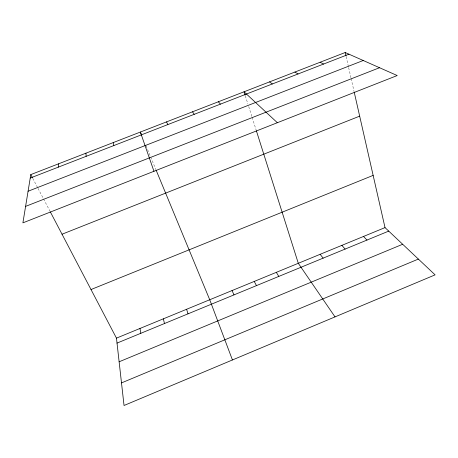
<?xml version="1.0" encoding="UTF-8"?>
<svg xmlns="http://www.w3.org/2000/svg" width="458" height="458" viewBox="0 0 458 458"><rect width="100%" height="100%" fill="white"/><g stroke="black" fill="none" stroke-linecap="round" stroke-linejoin="round"><path stroke-width="0.34" stroke-dasharray="2.29 1.72" d="M32.758 178.334L37.659 187.688M37.985 188.312L43.207 198.28M43.533 198.898L50.037 211.315M146.079 145.879L150.436 156.407M150.705 157.065L155.863 169.534M245.316 95.831L247.87 103.897M248.723 106.588L251.911 116.664M252.123 117.334L256.154 130.078M346.139 56.632L348.475 66.914M348.63 67.601L350.971 77.871M351.126 78.558L354.08 91.548"/><path stroke-width="0.69" d="M58.28 167.159L58.452 163.85M30.8 174.59L22.9 222.857L397.212 75.541L345.2 52.515L30.8 174.59L32.432 177.71M121.496 382.911L418.372 259.079M119.12 361.791L402.668 244.263M116.464 338.136L385.018 227.603L435.1 274.863L124.038 405.485L116.464 338.136L50.357 211.934M117.019 343.099L388.728 231.107M91.005 289.536L373.144 175.385M62.03 234.221L359.673 116.143M25.596 206.381L379.539 67.721M28.075 191.244L363.228 60.496M30.228 178.059L348.967 54.181M320.142 62.248L323.571 64.051M294.929 72.038L298.026 73.978M269.562 81.885L272.315 83.974M277.371 122.71L244.04 91.795L245.104 95.155M363.509 236.454L366.973 240.072M218.363 101.768L220.418 104.143M341.886 245.356L345.109 249.083M320.153 254.299L323.119 258.146M335.016 316.89L298.301 263.293L256.365 130.748M192.52 111.798L194.221 114.323M276.334 272.333L278.796 276.42M254.253 281.424L256.451 285.626M166.523 121.891L167.863 124.565M232.046 290.561L233.986 294.883M141.722 135.345L140.36 132.053L153.957 171.281M156.138 170.187L209.73 299.75L232.435 359.965M186.606 309.265L188.009 313.839M163.351 318.837L164.479 323.537M345.2 52.515L345.985 55.945M354.234 92.23L385.018 227.603M113.235 142.581L113.836 145.564M139.971 328.455L140.818 333.292M85.932 153.184L86.15 156.327"/></g></svg>
